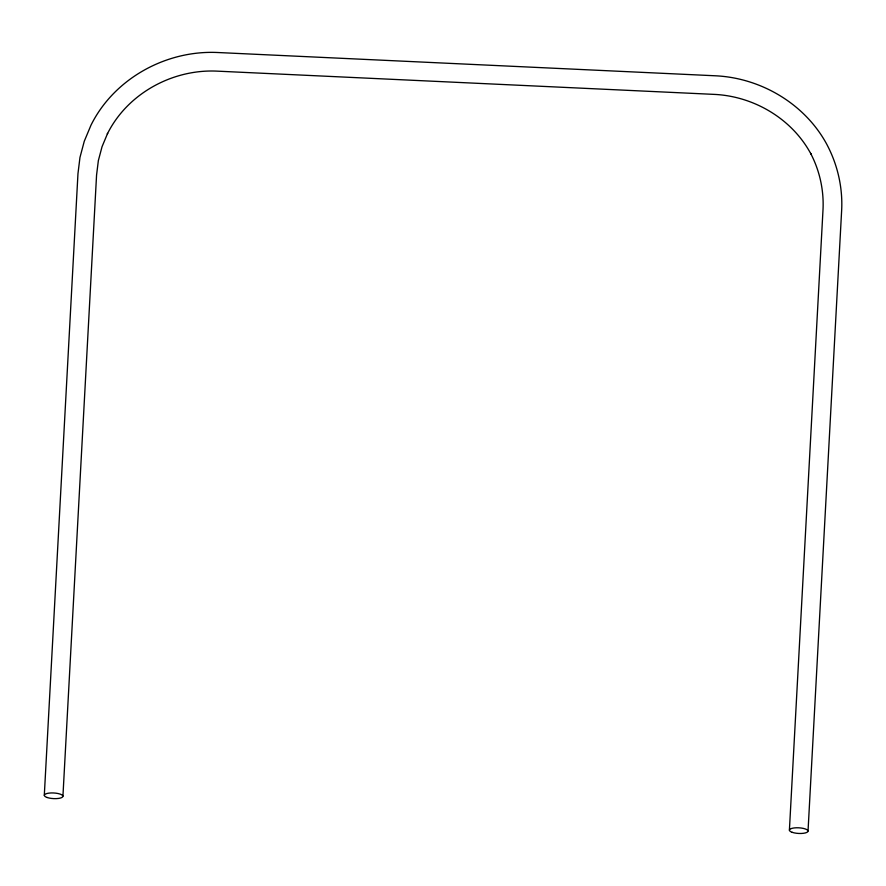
<?xml version="1.0" encoding="UTF-8"?>
<svg xmlns="http://www.w3.org/2000/svg" width="886" height="886" viewBox="0 0 886 886"><rect width="100%" height="100%" fill="white"/><g stroke="black" fill="none" stroke-linecap="round" stroke-linejoin="round"><path stroke-width="1.33" d="M44.3 795.351L77.968 173.678L79.973 157.409L84.27 141.251L91.003 125.147C114.139 78.477 166.391 49.904 218.011 52.529L715.334 75.786C761.052 77.868 805.197 104.039 826.959 144.617L827.258 145.215C837.569 164.918 842.664 187.156 841.7 209.384L808.032 831.057M62.928 796.226L96.563 175.129L98.357 160.599L102.045 146.699L107.616 133.365L107.339 133.963C127.429 93.418 172.903 68.754 217.712 71.168L713.861 94.37C753.565 96.065 792.018 118.669 810.912 153.942L810.612 153.356C819.583 170.455 823.902 189.792 823.039 209.096L789.404 830.193M792.184 832.319A9.325 2.824 3.1 0 0 807.733 831.777A9.325 2.824 3.1 0 0 796.237 827.779A9.325 2.824 3.1 0 0 792.184 832.319M47.08 797.478A9.325 2.824 3.1 0 0 62.629 796.946A9.325 2.824 3.1 0 0 51.133 792.948A9.325 2.824 3.1 0 0 47.08 797.478"/></g></svg>
